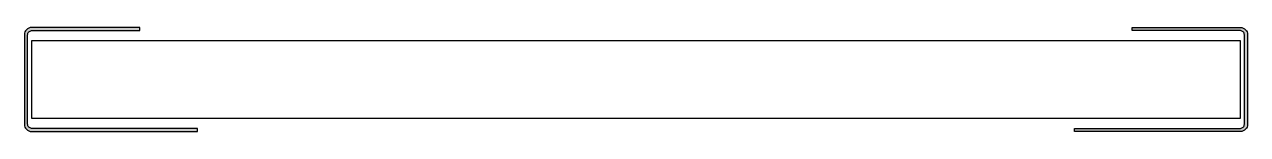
# Model space of a CAD drawing. Header units: millimetres. Extents: x -106 to 106, y -9 to 9.
import ezdxf

# ---------------------------------------------------------------- set-up
doc = ezdxf.new("R2010")
doc.units = ezdxf.units.MM
doc.layers.add('I-DT-02', color=185, linetype='Continuous')
doc.layers.add('I-DT-03', color=8, linetype='Continuous')

# ---------------------------------------------------------------- blocks, each defined once
blk = doc.blocks.new('A$C5FD42C5E')
at = {"linetype": 'Continuous'}
h = blk.add_hatch(color=256, dxfattribs=at)
h.dxf.hatch_style = 1
h.paths.add_polyline_path([(0, 7.93), (-0.19, 8.27), (-0.56, 8.46), (-19.45, 8.46), (-19.45, 9), (-0.7, 9), (-0.45, 8.98), (-0.22, 8.9), (0, 8.79), (0.19, 8.63), (0.34, 8.44), (0.46, 8.23), (0.54, 8), (0.55, 7.75), (0.55, -7.75), (0.54, -8), (0.46, -8.23), (0.34, -8.44), (0.19, -8.63), (0, -8.79), (-0.22, -8.9), (-0.45, -8.98), (-0.7, -9), (-29.45, -9), (-29.45, -8.46), (-0.56, -8.46), (-0.19, -8.27), (0, -7.93)])
blk.add_lwpolyline([(0.19, -8.63), (0, -8.79), (-0.22, -8.9), (-0.45, -8.98), (-0.7, -9), (-29.45, -9), (-29.45, -8.46), (-0.7, -8.46), (-0.56, -8.44), (-0.43, -8.39), (-0.31, -8.33), (-0.2, -8.25), (-0.11, -8.14), (-0.05, -8.02), (-0.01, -7.88), (0, -7.75), (0, 7.75), (-0.01, 7.88), (-0.05, 8.02), (-0.11, 8.14), (-0.2, 8.25), (-0.31, 8.33), (-0.43, 8.39), (-0.56, 8.44), (-0.7, 8.46), (-19.45, 8.46), (-19.45, 9), (-0.7, 9), (-0.45, 8.98), (-0.22, 8.9), (0, 8.79), (0.19, 8.63), (0.34, 8.44), (0.46, 8.23), (0.54, 8), (0.55, 7.75), (0.55, -7.75), (0.54, -8), (0.46, -8.23), (0.34, -8.44)], close=True, dxfattribs=at)

msp = doc.modelspace()

# ---------------------------------------------------------------- linework, layer by layer
at = {"layer": 'I-DT-02'}
msp.add_lwpolyline([(-104.62, 6.73), (104.62, 6.73), (104.62, -6.73), (-104.62, -6.73)], close=True, dxfattribs=at)

# ---------------------------------------------------------------- block references
at = {"layer": 'I-DT-03', "xscale": -1}
msp.add_blockref('A$C5FD42C5E', (-105.37, 0), dxfattribs=at)
at = {"layer": 'I-DT-03'}
msp.add_blockref('A$C5FD42C5E', (105.37, 0), dxfattribs=at)

doc.saveas('drawing.dxf')
